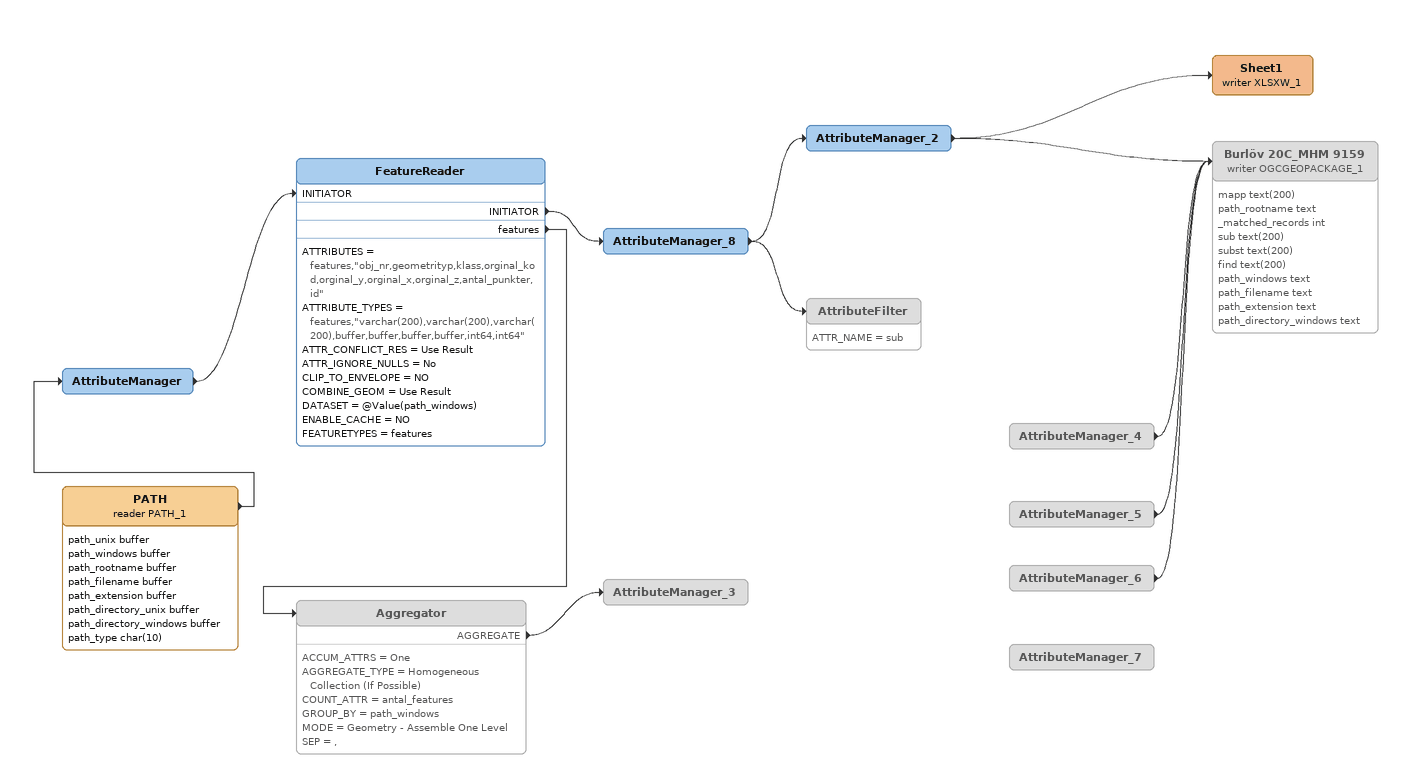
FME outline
PATH (reader PATH_1)
    attributes: path_unix buffer, path_windows buffer, path_rootname buffer, path_filename buffer, path_extension buffer, path_directory_unix buffer, path_directory_windows buffer, path_type char(10)
    -> AttributeManager
AttributeManager
    -> FeatureReader [INITIATOR]
FeatureReader
    ATTRIBUTES = features,"obj_nr,geometrityp,klass,orginal_kod,orginal_y,orginal_x,orginal_z,antal_punkter,id"
    ATTRIBUTE_TYPES = features,"varchar(200),varchar(200),varchar(200),buffer,buffer,buffer,buffer,int64,int64"
    ATTR_CONFLICT_RES = Use Result
    ATTR_IGNORE_NULLS = No
    CLIP_TO_ENVELOPE = NO
    COMBINE_GEOM = Use Result
    DATASET = @Value(path_windows)
    ENABLE_CACHE = NO
    FEATURETYPES = features
    INITIATOR -> AttributeManager_8
    features -> Aggregator
AttributeManager_8
    -> AttributeFilter
    -> AttributeManager_2
AttributeManager_2
    -> Sheet1 (writer XLSXW_1)
    -> Burlöv 20C_MHM 9159 (writer OGCGEOPACKAGE_1)
Sheet1 (writer XLSXW_1)
AttributeFilter [off]
    ATTR_NAME = sub
Aggregator [off]
    ACCUM_ATTRS = One
    AGGREGATE_TYPE = Homogeneous Collection (If Possible)
    COUNT_ATTR = antal_features
    GROUP_BY = path_windows
    MODE = Geometry - Assemble One Level
    SEP = ,
    AGGREGATE -> AttributeManager_3
AttributeManager_3 [off]
AttributeManager_4 [off]
    -> Burlöv 20C_MHM 9159 (writer OGCGEOPACKAGE_1)
AttributeManager_5 [off]
    -> Burlöv 20C_MHM 9159 (writer OGCGEOPACKAGE_1)
AttributeManager_6 [off]
    -> Burlöv 20C_MHM 9159 (writer OGCGEOPACKAGE_1)
Burlöv 20C_MHM 9159 (writer OGCGEOPACKAGE_1) [off]
    attributes: mapp text(200), path_rootname text, _matched_records int, sub text(200), subst text(200), find text(200), path_windows text, path_filename text, path_extension text, path_directory_windows text
AttributeManager_7 [off]
